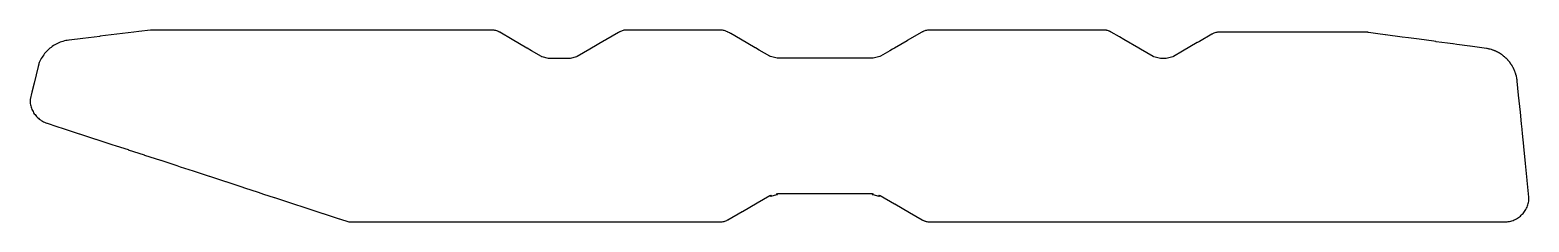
# Model space of a CAD drawing. Header units: metres. Extents: x 281 to 465, y -31 to -8.
import ezdxf

# ---------------------------------------------------------------- set-up
doc = ezdxf.new("R2010")
doc.units = ezdxf.units.M
doc.layers.add('OUTER', color=7, linetype='Continuous', lineweight=25)

msp = doc.modelspace()

# ---------------------------------------------------------------- linework, layer by layer
at = {"layer": 'OUTER', "color": 7, "lineweight": 25}
msp.add_lwpolyline([(333.45, -7.69), (331.37, -7.69), (331.35, -7.69), (329.27, -7.69), (329.25, -7.69), (327.17, -7.69), (327.15, -7.69), (325.07, -7.69), (325.05, -7.69), (322.97, -7.69), (322.95, -7.69), (320.87, -7.69), (320.85, -7.69), (318.77, -7.69), (318.75, -7.69), (316.67, -7.69), (316.65, -7.69), (314.57, -7.69), (314.55, -7.69), (312.47, -7.69), (312.45, -7.69), (310.37, -7.69), (310.35, -7.69), (308.27, -7.69), (308.25, -7.69), (306.17, -7.69), (306.15, -7.69), (304.07, -7.69), (304.05, -7.69), (302.29, -7.69), (301.97, -7.69), (301.95, -7.69), (299.87, -7.69), (299.85, -7.69), (297.77, -7.69), (297.75, -7.69), (295.74, -7.69), (295.72, -7.69), (295.7, -7.69), (295.69, -7.69), (295.67, -7.69), (294.26, -7.87), (293.63, -7.94), (293.62, -7.94), (293.61, -7.95), (291.54, -8.2), (291.52, -8.2), (289.46, -8.45), (289.45, -8.46), (289.44, -8.46), (287.37, -8.71), (287.37, -8.71), (287.35, -8.71), (285.67, -8.92), (285.66, -8.92), (285.65, -8.92), (285.63, -8.92), (285.45, -8.95), (285.27, -8.98), (285.09, -9.02), (284.92, -9.07), (284.74, -9.12), (284.57, -9.19), (284.4, -9.26), (284.23, -9.33), (284.07, -9.41), (283.91, -9.5), (283.75, -9.6), (283.6, -9.7), (283.45, -9.81), (283.31, -9.92), (283.17, -10.04), (283.04, -10.17), (282.91, -10.3), (282.78, -10.43), (282.67, -10.57), (282.56, -10.72), (282.45, -10.87), (282.35, -11.02), (282.26, -11.18), (282.17, -11.34), (282.09, -11.51), (282.01, -11.67), (281.97, -11.8), (281.95, -11.84), (281.94, -11.86), (281.94, -11.88), (281.87, -12.14), (281.87, -12.16), (281.37, -14.18), (281.37, -14.2), (281.1, -15.29), (280.88, -16.2), (280.87, -16.22), (280.87, -16.23), (280.87, -16.39), (280.88, -16.54), (280.9, -16.69), (280.93, -16.84), (280.96, -16.98), (281, -17.13), (281.05, -17.27), (281.11, -17.41), (281.17, -17.55), (281.24, -17.68), (281.31, -17.82), (281.4, -17.94), (281.49, -18.06), (281.58, -18.18), (281.68, -18.3), (281.79, -18.4), (281.9, -18.5), (282.01, -18.6), (282.14, -18.69), (282.26, -18.78), (282.39, -18.86), (282.52, -18.93), (282.66, -18.99), (282.8, -19.05), (282.94, -19.1), (282.96, -19.1), (282.98, -19.11), (284.16, -19.5), (284.93, -19.75), (284.95, -19.75), (286.93, -20.4), (286.93, -20.4), (286.95, -20.41), (288.92, -21.05), (288.94, -21.06), (290.92, -21.7), (290.94, -21.71), (291.44, -21.87), (292.92, -22.35), (292.94, -22.36), (294.91, -23), (294.92, -23.01), (294.93, -23.01), (296.91, -23.66), (296.93, -23.66), (298.91, -24.31), (298.93, -24.31), (299.34, -24.45), (300.9, -24.96), (300.92, -24.96), (302.9, -25.61), (302.91, -25.61), (302.92, -25.61), (304.9, -26.26), (304.92, -26.27), (306.89, -26.91), (306.91, -26.92), (307.24, -27.02), (308.89, -27.56), (308.91, -27.57), (309.58, -27.79), (310.88, -28.21), (310.9, -28.22), (312.88, -28.86), (312.9, -28.87), (314.88, -29.52), (314.9, -29.52), (316.87, -30.17), (316.89, -30.17), (318.87, -30.82), (318.89, -30.82), (320.04, -31.2), (320.06, -31.21), (320.08, -31.21), (320.1, -31.21), (320.12, -31.21), (320.12, -31.21), (322.17, -31.21), (322.19, -31.21), (324.27, -31.21), (324.29, -31.21), (326.37, -31.21), (326.39, -31.21), (328.47, -31.21), (328.49, -31.21), (330.57, -31.21), (330.59, -31.21), (332.67, -31.21), (332.69, -31.21), (334.77, -31.21), (334.79, -31.21), (336.87, -31.21), (336.89, -31.21), (338.97, -31.21), (338.99, -31.21), (341.07, -31.21), (341.09, -31.21), (342.88, -31.21), (343.17, -31.21), (343.19, -31.21), (345.27, -31.21), (345.29, -31.21), (347.37, -31.21), (347.39, -31.21), (349.47, -31.21), (349.49, -31.21), (351.57, -31.21), (351.59, -31.21), (353.67, -31.21), (353.69, -31.21), (354.78, -31.21), (355.77, -31.21), (355.79, -31.21), (357.87, -31.21), (357.89, -31.21), (359.97, -31.21), (359.99, -31.21), (362.07, -31.21), (362.09, -31.21), (364.17, -31.21), (364.19, -31.21), (365.65, -31.21), (365.68, -31.21), (365.69, -31.21), (365.8, -31.21), (365.92, -31.2), (366.04, -31.18), (366.16, -31.15), (366.27, -31.11), (366.39, -31.07), (366.5, -31.02), (366.59, -30.97), (366.61, -30.96), (366.62, -30.95), (368.4, -29.93), (368.42, -29.92), (370.22, -28.88), (370.24, -28.87), (371.79, -27.97), (371.81, -27.96), (371.83, -27.95), (371.85, -28.08), (371.9, -28.07), (371.87, -27.94), (371.94, -28.06), (372.66, -27.87), (372.66, -27.73), (372.7, -27.86), (372.75, -27.84), (372.72, -27.71), (372.75, -27.71), (374.8, -27.71), (374.82, -27.71), (376.9, -27.71), (376.92, -27.71), (379, -27.71), (379.02, -27.71), (381.1, -27.71), (381.12, -27.71), (383.2, -27.71), (383.22, -27.71), (384.36, -27.71), (384.38, -27.71), (384.4, -27.71), (384.41, -27.72), (384.38, -27.84), (384.42, -27.86), (384.46, -27.73), (384.46, -27.87), (385.19, -28.06), (385.25, -27.94), (385.23, -28.07), (385.27, -28.08), (385.31, -27.95), (385.29, -27.95), (385.3, -27.94), (385.32, -27.95), (385.32, -27.96), (385.34, -27.97), (387.12, -29), (387.13, -29.01), (388.94, -30.05), (388.95, -30.06), (390.51, -30.95), (390.53, -30.96), (390.53, -30.95), (390.56, -30.97), (390.56, -30.98), (390.57, -30.99), (390.67, -31.04), (390.77, -31.08), (390.8, -31.09), (390.87, -31.12), (390.9, -31.13), (390.98, -31.15), (391, -31.16), (391.1, -31.18), (391.2, -31.2), (391.3, -31.21), (391.4, -31.21), (391.41, -31.21), (391.46, -31.21), (391.48, -31.21), (393.54, -31.21), (393.56, -31.21), (395.64, -31.21), (395.66, -31.21), (397.74, -31.21), (397.76, -31.21), (399.84, -31.21), (399.86, -31.21), (401.94, -31.21), (401.96, -31.21), (404.04, -31.21), (404.06, -31.21), (406.14, -31.21), (406.16, -31.21), (408.24, -31.21), (408.26, -31.21), (410.34, -31.21), (410.36, -31.21), (412.44, -31.21), (412.46, -31.21), (414.54, -31.21), (414.56, -31.21), (416.64, -31.21), (416.66, -31.21), (418.74, -31.21), (418.76, -31.21), (420.84, -31.21), (420.86, -31.21), (422.94, -31.21), (422.96, -31.21), (425.04, -31.21), (425.06, -31.21), (427.14, -31.22), (427.16, -31.22), (429.24, -31.22), (429.26, -31.22), (431.34, -31.22), (431.36, -31.22), (433.44, -31.22), (433.46, -31.22), (435.54, -31.22), (435.56, -31.22), (437.64, -31.22), (437.66, -31.22), (439.74, -31.22), (439.76, -31.22), (441.84, -31.22), (441.86, -31.22), (443.94, -31.22), (443.96, -31.22), (446.04, -31.22), (446.06, -31.22), (448.14, -31.22), (448.16, -31.22), (450.24, -31.22), (450.26, -31.22), (452.34, -31.22), (452.36, -31.22), (454.44, -31.22), (454.46, -31.22), (456.54, -31.22), (456.56, -31.22), (458.64, -31.22), (458.66, -31.22), (460.74, -31.22), (460.76, -31.22), (462.04, -31.22), (462.06, -31.22), (462.07, -31.22), (462.23, -31.21), (462.38, -31.2), (462.53, -31.18), (462.68, -31.16), (462.83, -31.12), (462.97, -31.08), (463.12, -31.03), (463.26, -30.97), (463.4, -30.91), (463.53, -30.84), (463.66, -30.76), (463.79, -30.68), (463.91, -30.59), (464.03, -30.49), (464.14, -30.39), (464.25, -30.28), (464.36, -30.17), (464.45, -30.05), (464.54, -29.93), (464.63, -29.8), (464.7, -29.67), (464.77, -29.54), (464.84, -29.4), (464.9, -29.26), (464.94, -29.11), (464.99, -28.97), (465.02, -28.82), (465.05, -28.67), (465.07, -28.52), (465.08, -28.36), (465.08, -28.21), (465.08, -28.19), (465.08, -28.17), (464.87, -26.12), (464.87, -26.1), (464.66, -24.03), (464.66, -24.01), (464.62, -23.63), (464.45, -21.95), (464.44, -21.93), (464.29, -20.36), (464.24, -19.86), (464.23, -19.84), (464.17, -19.2), (464.02, -17.77), (464.02, -17.75), (463.81, -15.68), (463.81, -15.66), (463.64, -13.97), (463.63, -13.96), (463.63, -13.94), (463.63, -13.94), (463.62, -13.89), (463.61, -13.75), (463.61, -13.75), (463.6, -13.71), (463.58, -13.57), (463.57, -13.53), (463.54, -13.4), (463.54, -13.38), (463.54, -13.38), (463.53, -13.35), (463.49, -13.2), (463.49, -13.2), (463.48, -13.16), (463.48, -13.16), (463.48, -13.15), (463.48, -13.14), (463.46, -13.09), (463.46, -13.08), (463.45, -13.05), (463.44, -13.02), (463.42, -12.96), (463.4, -12.91), (463.39, -12.88), (463.38, -12.84), (463.35, -12.77), (463.34, -12.73), (463.33, -12.71), (463.31, -12.66), (463.28, -12.59), (463.26, -12.56), (463.25, -12.54), (463.23, -12.49), (463.21, -12.44), (463.19, -12.39), (463.17, -12.35), (463.15, -12.32), (463.13, -12.28), (463.1, -12.23), (463.1, -12.22), (463.09, -12.22), (463.07, -12.17), (463.07, -12.17), (463.06, -12.16), (463.06, -12.15), (463.04, -12.13), (462.99, -12.04), (462.97, -12.01), (462.96, -11.99), (462.95, -11.97), (462.9, -11.9), (462.87, -11.86), (462.86, -11.83), (462.84, -11.8), (462.81, -11.77), (462.78, -11.73), (462.75, -11.68), (462.72, -11.65), (462.72, -11.64), (462.69, -11.6), (462.63, -11.53), (462.62, -11.52), (462.62, -11.52), (462.52, -11.4), (462.51, -11.4), (462.51, -11.39), (462.48, -11.36), (462.48, -11.36), (462.48, -11.35), (462.47, -11.35), (462.42, -11.3), (462.38, -11.25), (462.36, -11.23), (462.35, -11.22), (462.26, -11.13), (462.24, -11.12), (462.21, -11.09), (462.13, -11.01), (462.1, -10.99), (462.09, -10.98), (462.07, -10.96), (462.01, -10.91), (461.96, -10.87), (461.94, -10.86), (461.93, -10.85), (461.87, -10.8), (461.81, -10.75), (461.79, -10.74), (461.78, -10.73), (461.73, -10.7), (461.72, -10.7), (461.72, -10.69), (461.72, -10.69), (461.67, -10.66), (461.65, -10.65), (461.61, -10.62), (461.56, -10.59), (461.53, -10.57), (461.49, -10.54), (461.45, -10.52), (461.4, -10.49), (461.36, -10.47), (461.33, -10.45), (461.3, -10.44), (461.24, -10.4), (461.17, -10.37), (461.16, -10.36), (461.15, -10.36), (461.08, -10.32), (461.02, -10.29), (460.99, -10.28), (460.96, -10.27), (460.91, -10.24), (460.9, -10.24), (460.89, -10.24), (460.84, -10.22), (460.82, -10.21), (460.75, -10.18), (460.67, -10.15), (460.64, -10.14), (460.49, -10.09), (460.46, -10.08), (460.31, -10.04), (460.3, -10.04), (460.28, -10.03), (460.19, -10.01), (460.12, -9.99), (460.1, -9.99), (460.09, -9.99), (460.06, -9.98), (459.96, -9.96), (459.94, -9.96), (459.91, -9.95), (459.89, -9.95), (459.89, -9.95), (459.87, -9.95), (457.84, -9.67), (457.82, -9.67), (456.21, -9.45), (455.76, -9.39), (455.75, -9.39), (455.74, -9.38), (455.06, -9.29), (453.68, -9.11), (453.65, -9.1), (453.38, -9.06), (451.59, -8.82), (451.58, -8.82), (451.57, -8.82), (450.27, -8.64), (449.51, -8.54), (449.51, -8.54), (449.49, -8.54), (447.43, -8.26), (447.43, -8.26), (447.41, -8.26), (446.52, -8.13), (445.35, -7.98), (445.33, -7.97), (445.27, -7.97), (445.27, -7.96), (445.26, -7.96), (445.26, -7.94), (445.24, -7.94), (445.07, -7.94), (443.18, -7.94), (443.16, -7.94), (442.94, -7.94), (442.74, -7.94), (441.08, -7.94), (441.06, -7.94), (438.98, -7.94), (438.96, -7.94), (436.88, -7.94), (436.86, -7.94), (434.78, -7.94), (434.76, -7.94), (432.68, -7.94), (432.66, -7.94), (430.58, -7.94), (430.56, -7.94), (428.48, -7.94), (428.46, -7.94), (427.09, -7.94), (427.07, -7.94), (427.05, -7.94), (427.02, -7.94), (427.02, -7.94), (426.97, -7.94), (426.93, -7.94), (426.92, -7.94), (426.91, -7.94), (426.83, -7.95), (426.81, -7.95), (426.81, -7.95), (426.8, -7.96), (426.7, -7.97), (426.58, -8), (426.47, -8.03), (426.37, -8.07), (426.36, -8.08), (426.27, -8.11), (426.26, -8.12), (426.25, -8.12), (426.17, -8.16), (426.14, -8.18), (426.13, -8.19), (426.11, -8.2), (424.59, -9.08), (424.33, -9.22), (424.32, -9.23), (424.32, -9.23), (422.52, -10.28), (422.51, -10.28), (422.5, -10.29), (421.38, -10.93), (421.36, -10.94), (421.35, -10.95), (421.33, -10.96), (421.33, -10.95), (421.32, -10.96), (421.32, -10.97), (421.3, -10.97), (421.3, -10.96), (420.49, -11.18), (420.49, -11.19), (420.48, -11.19), (420.47, -11.19), (420.46, -11.19), (420.46, -11.19), (420.44, -11.19), (420.43, -11.19), (420.41, -11.19), (420.13, -11.19), (419.86, -11.19), (419.84, -11.19), (419.83, -11.19), (419.82, -11.19), (419.82, -11.18), (419.8, -11.19), (419.79, -11.19), (419.78, -11.19), (419.78, -11.17), (418.99, -10.96), (418.99, -10.97), (418.98, -10.97), (418.97, -10.96), (418.95, -10.95), (418.95, -10.95), (418.94, -10.95), (418.93, -10.94), (418.91, -10.93), (417.33, -10.02), (417.13, -9.9), (417.13, -9.9), (417.12, -9.89), (415.31, -8.85), (415.31, -8.85), (415.3, -8.84), (414.74, -8.52), (413.75, -7.95), (413.74, -7.94), (413.72, -7.93), (413.7, -7.92), (413.69, -7.92), (413.68, -7.91), (413.66, -7.9), (413.65, -7.89), (413.62, -7.88), (413.6, -7.87), (413.6, -7.87), (413.57, -7.86), (413.51, -7.83), (413.5, -7.82), (413.4, -7.79), (413.28, -7.75), (413.18, -7.73), (413.17, -7.73), (413.17, -7.72), (413.1, -7.71), (413.07, -7.71), (413.05, -7.71), (412.96, -7.7), (412.93, -7.69), (412.88, -7.69), (412.87, -7.69), (412.85, -7.69), (412.85, -7.69), (412.81, -7.69), (412.8, -7.69), (412.78, -7.69), (410.73, -7.69), (410.71, -7.69), (409.26, -7.7), (408.63, -7.7), (408.61, -7.7), (407.76, -7.7), (406.53, -7.7), (406.51, -7.7), (405.63, -7.7), (404.43, -7.71), (404.41, -7.71), (402.65, -7.71), (402.33, -7.71), (402.31, -7.71), (402, -7.71), (400.23, -7.71), (400.21, -7.71), (398.13, -7.71), (398.11, -7.71), (396.87, -7.72), (396.83, -7.72), (391.4, -7.72), (391.39, -7.72), (391.38, -7.7), (391.37, -7.69), (391.26, -7.7), (391.15, -7.71), (391.04, -7.73), (390.93, -7.75), (390.82, -7.78), (390.72, -7.82), (390.62, -7.87), (390.57, -7.9), (390.54, -7.91), (390.52, -7.92), (390.52, -7.92), (390.49, -7.94), (390.47, -7.95), (388.68, -8.98), (388.67, -8.99), (387.09, -9.9), (386.87, -10.03), (386.85, -10.04), (386.52, -10.23), (385.37, -10.89), (385.37, -10.9), (385.32, -10.92), (385.29, -10.94), (384.49, -11.15), (384.43, -11.15), (378.15, -11.15), (378.13, -11.15), (376.85, -11.15), (376.51, -11.15), (376.05, -11.15), (376.04, -11.15), (374.65, -11.15), (373.95, -11.15), (373.93, -11.15), (372.75, -11.15), (372.71, -11.15), (372.7, -11.15), (372.7, -11.15), (372.67, -11.14), (371.87, -10.92), (371.82, -10.91), (371.81, -10.91), (371.79, -10.9), (370.48, -10.14), (370.01, -9.87), (369.99, -9.86), (368.19, -8.82), (368.17, -8.81), (366.98, -8.12), (366.96, -8.11), (366.96, -8.11), (366.82, -8.03), (366.73, -7.98), (366.63, -7.94), (366.63, -7.94), (366.57, -7.9), (366.48, -7.85), (366.38, -7.81), (366.28, -7.78), (366.18, -7.75), (366.08, -7.73), (365.98, -7.72), (365.88, -7.72), (354.35, -7.72), (354.29, -7.71), (354.22, -7.71), (354.21, -7.71), (354.2, -7.69), (354.19, -7.68), (354.07, -7.69), (353.97, -7.7), (353.86, -7.72), (353.75, -7.75), (353.64, -7.78), (353.54, -7.82), (353.44, -7.86), (353.34, -7.91), (353.33, -7.92), (353.33, -7.93), (353.3, -7.94), (353.3, -7.93), (353.28, -7.95), (353.18, -8), (351.64, -8.89), (351.5, -8.97), (351.48, -8.98), (349.68, -10.02), (349.67, -10.03), (348.11, -10.93), (348.08, -10.94), (348.07, -10.95), (348.07, -10.95), (348.06, -10.96), (348.05, -10.96), (348.03, -10.97), (348.03, -10.96), (347.23, -11.17), (347.23, -11.19), (347.22, -11.19), (347.21, -11.19), (347.2, -11.18), (347.2, -11.19), (347.18, -11.19), (347.15, -11.19), (345.09, -11.19), (345.07, -11.19), (344.69, -11.19), (344.67, -11.19), (344.65, -11.19), (344.64, -11.19), (344.64, -11.19), (344.63, -11.19), (344.62, -11.19), (344.6, -11.19), (344.6, -11.17), (343.81, -10.96), (343.8, -10.97), (343.78, -10.96), (343.78, -10.96), (343.77, -10.95), (343.77, -10.95), (343.75, -10.95), (343.74, -10.94), (343.73, -10.93), (342.5, -10.22), (341.95, -9.9), (341.93, -9.89), (340.13, -8.84), (340.11, -8.83), (338.6, -7.95), (338.58, -7.94), (338.56, -7.93), (338.54, -7.92), (338.49, -7.9), (338.46, -7.88), (338.45, -7.87), (338.44, -7.87), (338.37, -7.84), (338.35, -7.83), (338.35, -7.83), (338.34, -7.82), (338.24, -7.79), (338.13, -7.75), (338.01, -7.73), (337.91, -7.71), (337.9, -7.71), (337.89, -7.71), (337.87, -7.7), (337.8, -7.7), (337.79, -7.7), (337.77, -7.69), (337.7, -7.69), (337.69, -7.69), (337.66, -7.69), (337.64, -7.69), (337.62, -7.69), (335.57, -7.69), (335.55, -7.69), (333.47, -7.69)], close=True, dxfattribs=at)

doc.saveas('drawing.dxf')
